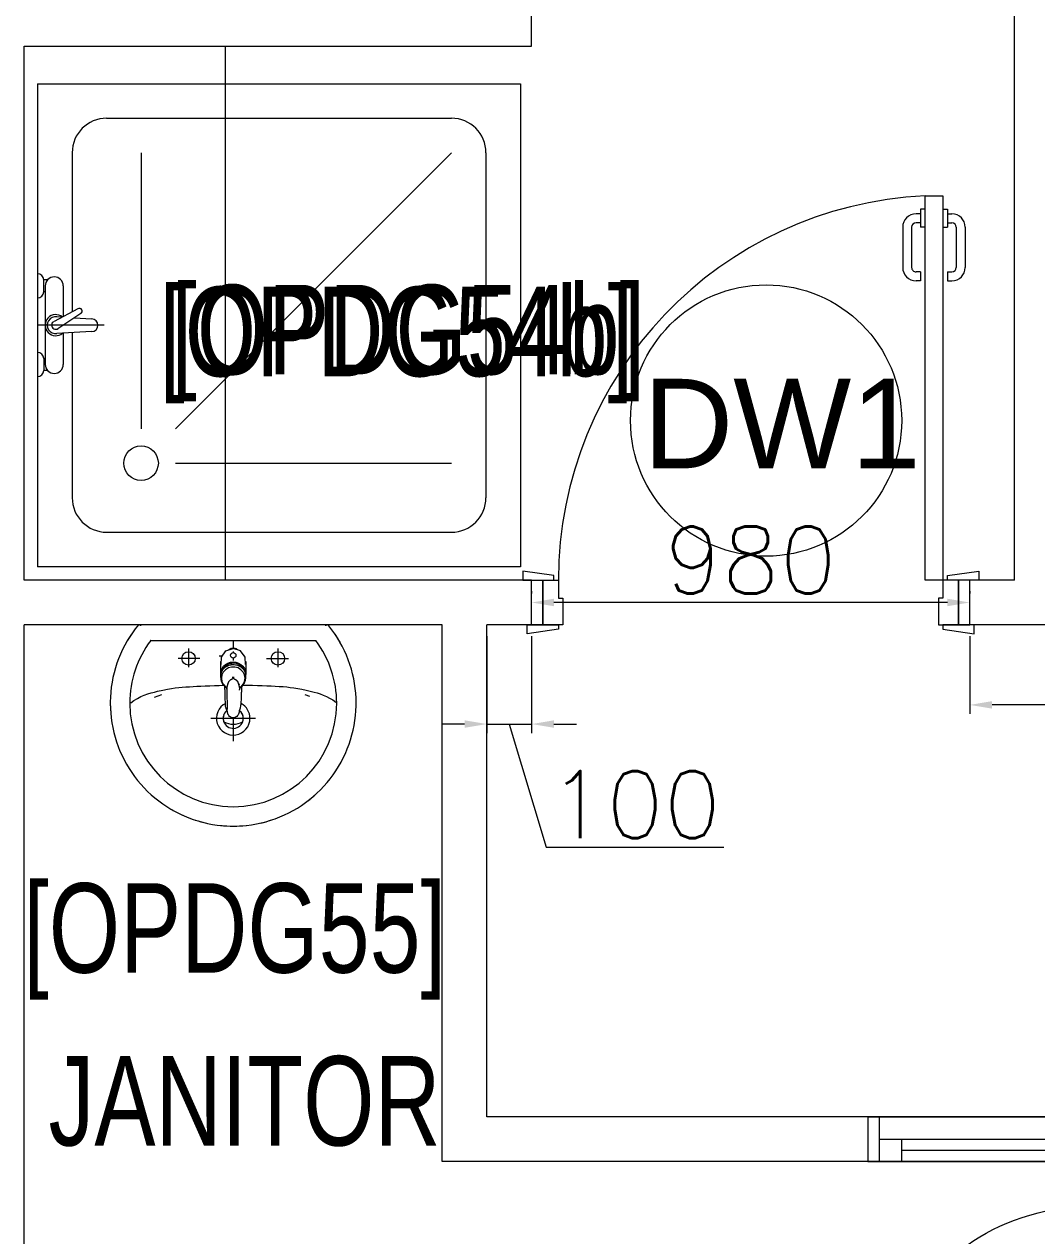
# Model space of a CAD drawing. Header units: millimetres. Extents: x -2143172 to 5255, y -610845 to 279739.
# Drawn here: x -1166144 to -1163879, y -576847 to -574139 of the extents above; entities that cross this region are included whole.
import ezdxf

# ---------------------------------------------------------------- set-up
doc = ezdxf.new("R2010")
doc.units = ezdxf.units.MM
doc.header["$LTSCALE"] = 30
doc.layers.get('0').update_dxf_attribs({"lineweight": 5})
doc.layers.get('Defpoints').update_dxf_attribs({"lineweight": 5})
for name, color, linetype, lineweight in [('72_EGR_BASE_TEXT', 7, 'Continuous', 5), ('Al Window tag', 5, 'Continuous', 5), ('Aluminum', 7, 'Continuous', 5), ('dims.', 152, 'Continuous', 5), ('DTAG', 20, 'Continuous', 9), ('LOADING', 163, 'Continuous', 5), ('P-SANR-FIXT', 6, 'Continuous', 18), ('P-SANR-FIXT-1', 6, 'Continuous', 13), ('SANIT', 250, 'Continuous', 5), ('Walls', 32, 'Continuous', 5)]:
    doc.layers.add(name, color=color, linetype=linetype, lineweight=lineweight)
doc.layers.add('Meubles', color=7, linetype='Continuous', lineweight=5, true_color=0xa6b1d3)
doc.layers.add('Wooden Joinery', color=7, linetype='Continuous', lineweight=5, true_color=0x521300)
doc.styles.add('SIMPLEX', font='SIMPLEX.shx', dxfattribs={"height": 150})
doc.styles.add('TTLB-A0-JeddahDP$0$swis721', font='swiss.ttf')
doc.styles.add('X3G_ENTITY_2587F3', font='swisscl.ttf', dxfattribs={"height": 200})
doc.styles.add('X3G_ENTITY_2587F5', font='swisscl.ttf', dxfattribs={"height": 200})
doc.styles.add('X3G_ENTITY_258862', font='swisscl.ttf', dxfattribs={"height": 200})
doc.dimstyles.new('Buk', dxfattribs={"dimtxt": 150, "dimasz": 50, "dimexe": 20, "dimexo": 25, "dimgap": 20, "dimtad": 1, "dimdec": 0, "dimrnd": 5, "dimdsep": 46, "dimtxsty": 'SIMPLEX', "dimcen": 0, "dimdle": 20, "dimclrd": 256, "dimclre": 256, "dimclrt": 256, "dimadec": 0, "dimazin": 0, "dimtfac": 0.0075, "dimtdec": 0, "dimtmove": 1, "dimatfit": 2, "dimldrblk": 'ARCHTICK', "dimfxl": 1, "dimtolj": 1, "dimtzin": 0, "dimlwd": -1, "dimlwe": -1, "dimarcsym": 0})

# ---------------------------------------------------------------- blocks, each defined once
blk = doc.blocks.new('*D551')
at = {"layer": 'Defpoints', "color": 0, "transparency": 16777216}
for p in [(-1164029, -575481.6), (-1162694, -575481.6), (-1164029, -575660.6)]:
    blk.add_point(p, dxfattribs=at)
at = {"layer": 'dims.', "linetype": 'Continuous', "transparency": 16777216}
for p, q in [((-1164029, -575506.6), (-1164029, -575680.6)), ((-1162694, -575506.6), (-1162694, -575680.6))]:
    blk.add_line(p, q, dxfattribs=at)
at = {"layer": 'dims.', "transparency": 16777216}
blk.add_line((-1162744, -575660.6), (-1163979, -575660.6), dxfattribs=at)
for points in [[(-1163979, -575652.2), (-1163979, -575668.9), (-1164029, -575660.6)], [(-1162744, -575652.2), (-1162744, -575668.9), (-1162694, -575660.6)]]:
    blk.add_solid(points, dxfattribs=at)
at = {"layer": 'dims.', "transparency": 16777216, "insert": (-1163361.5, -575565.6), "char_height": 150, "attachment_point": 5, "style": 'SIMPLEX'}
blk.add_mtext('\\A1;1335', dxfattribs=at)
blk = doc.blocks.new('_ArchTick')
at = {"color": 0, "linetype": 'ByBlock', "const_width": 0.15}
blk.add_lwpolyline([(-0.5, -0.5), (0.5, 0.5)], dxfattribs=at)
blk = doc.blocks.new('*D552')
at = {"layer": 'Defpoints', "color": 0, "transparency": 16777216}
for p in [(-1165009, -575431.6), (-1165009, -575431.6), (-1164029, -575431.6)]:
    blk.add_point(p, dxfattribs=at)
at = {"layer": 'dims.', "linetype": 'Continuous', "transparency": 16777216}
for p, q in [((-1165009, -575406.6), (-1165009, -575411.6)), ((-1164029, -575406.6), (-1164029, -575411.6))]:
    blk.add_line(p, q, dxfattribs=at)
at = {"layer": 'dims.', "transparency": 16777216}
blk.add_line((-1164079, -575431.6), (-1164959, -575431.6), dxfattribs=at)
for points in [[(-1164959, -575423.2), (-1164959, -575439.9), (-1165009, -575431.6)], [(-1164079, -575423.2), (-1164079, -575439.9), (-1164029, -575431.6)]]:
    blk.add_solid(points, dxfattribs=at)
at = {"layer": 'dims.', "transparency": 16777216, "insert": (-1164519, -575336.6), "char_height": 150, "attachment_point": 5, "style": 'SIMPLEX'}
blk.add_mtext('\\A1;980', dxfattribs=at)
blk = doc.blocks.new('*D553')
at = {"layer": 'Defpoints', "color": 0, "transparency": 16777216}
for p in [(-1165109, -575481.6), (-1165009, -575481.6), (-1165009, -575703.4)]:
    blk.add_point(p, dxfattribs=at)
at = {"layer": 'dims.', "linetype": 'Continuous', "transparency": 16777216}
for p, q in [((-1165109, -575506.6), (-1165109, -575723.4)), ((-1165009, -575506.6), (-1165009, -575723.4))]:
    blk.add_line(p, q, dxfattribs=at)
at = {"layer": 'dims.', "transparency": 16777216}
for p, q in [((-1165159, -575703.4), (-1165209, -575703.4)), ((-1165109, -575703.4), (-1165009, -575703.4)), ((-1165109, -575703.4), (-1165009, -575703.4)), ((-1165059, -575703.4), (-1164976.5, -575978.4)), ((-1164959, -575703.4), (-1164909, -575703.4)), ((-1164976.5, -575978.4), (-1164579.4, -575978.4))]:
    blk.add_line(p, q, dxfattribs=at)
for points in [[(-1165159, -575695), (-1165159, -575711.7), (-1165109, -575703.4)], [(-1164959, -575695), (-1164959, -575711.7), (-1165009, -575703.4)]]:
    blk.add_solid(points, dxfattribs=at)
at = {"layer": 'dims.', "transparency": 16777216, "insert": (-1164778, -575883.4), "char_height": 150, "attachment_point": 5, "style": 'SIMPLEX'}
blk.add_mtext('\\A1;100', dxfattribs=at)
blk = doc.blocks.new('A$C72370EFE')
at = {"layer": 'Wooden Joinery'}
for p, q in [((-0.01, -0.04), (-0.02, -0.04)), ((-0.01, -0.03), (-0.01, -0.07)), ((0, -0.03), (-0.01, -0.03)), ((0.04, -0.03), (0.05, -0.03)), ((0.05, -0.03), (0.05, -0.07)), ((0.05, -0.04), (0.06, -0.04)), ((-0.05, -0.07), (-0.05, -0.16)), ((-0.03, -0.07), (-0.03, -0.16)), ((-0.01, -0.06), (-0.02, -0.06)), ((0, -0.07), (-0.01, -0.07)), ((0.04, -0.07), (0.05, -0.07)), ((0.05, -0.06), (0.06, -0.06)), ((0.07, -0.07), (0.07, -0.16)), ((0.09, -0.07), (0.09, -0.16)), ((-0.01, -0.17), (-0.02, -0.17)), ((-0.01, -0.17), (-0.01, -0.19)), ((0.05, -0.17), (0.06, -0.17)), ((0.05, -0.17), (0.05, -0.19)), ((-0.01, -0.19), (-0.02, -0.19)), ((0.05, -0.19), (0.06, -0.19))]:
    blk.add_line(p, q, dxfattribs=at)
for centre, radius, start, end in [((-0.02, -0.07), 0.03, 90, 180), ((0.06, -0.07), 0.03, 0, 90), ((-0.02, -0.07), 0.01, 90, 180), ((0.06, -0.07), 0.01, 0, 90), ((-0.02, -0.16), 0.03, 180, 270), ((-0.02, -0.16), 0.01, 180, 270), ((0.06, -0.16), 0.01, 270, 0), ((0.06, -0.16), 0.03, 270, 0)]:
    blk.add_arc(centre, radius, start, end, dxfattribs=at)
blk = doc.blocks.new('A$C5DAD61B4')
at = {"layer": 'Wooden Joinery'}
for points in [[(80, 959.1), (80, 969.1), (10, 979.1), (10, 959.1)], [(940, 959.1), (940, 969.1), (1010, 979.1), (1010, 959.1)], [(70, 859.1), (70, 849.1), (0, 839.1), (0, 859.1)], [(120, 859.1), (120, 0), (80, 0), (80, 859.1)], [(950, 859.1), (950, 849.1), (1020, 839.1), (1020, 859.1)]]:
    blk.add_lwpolyline(points, close=True, dxfattribs=at)
for points in [[(45, 859.1), (45, 959.1), (20, 959.1), (20, 859.1), (45, 859.1)], [(45, 859.1), (80, 859.1), (80, 899.1), (90, 899.1), (90, 959.1), (45, 959.1), (45, 859.1)], [(975, 859.1), (940, 859.1), (940, 899.1), (930, 899.1), (930, 959.1), (975, 959.1), (975, 859.1)], [(975, 859.1), (975, 959.1), (1000, 959.1), (1000, 859.1), (975, 859.1)]]:
    blk.add_lwpolyline(points, dxfattribs=at)
blk.add_arc((80, 859.1), 860, 272.666, 0, dxfattribs=at)
at = {"layer": 'Wooden Joinery', "xscale": 999.9999999998854, "yscale": 999.9999999998854, "zscale": 999.9999999998854, "rotation": 180}
blk.add_blockref('A$C72370EFE', (120, 0), dxfattribs=at)
blk = doc.blocks.new('A$C164D1FF0')
at = {"layer": 'DTAG'}
blk.add_circle((0, 0), 303.3, dxfattribs=at)
at = {"layer": 'DTAG', "insert": (-275.2, 93.3), "char_height": 200, "width": 6547.939, "attachment_point": 1, "style": 'TTLB-A0-JeddahDP$0$swis721'}
blk.add_mtext('DW1', dxfattribs=at)
blk = doc.blocks.new('A$C37be4daf')
at = {"layer": 'Aluminum', "color": 5}
for p, q in [((1416, 598.2), (216, 598.2)), ((241, 498.2), (241, 598.2)), ((291, 548.2), (291, 598.2)), ((1341, 548.2), (1341, 598.2)), ((1391, 498.2), (1391, 598.2)), ((291, 573.2), (1341, 573.2)), ((1391, 548.2), (241, 548.2)), ((1416, 498.2), (216, 498.2))]:
    blk.add_line(p, q, dxfattribs=at)
at = {"layer": 'Walls'}
for p, q in [((216, 498.2), (216, 598.2)), ((1416, 498.2), (1416, 598.2))]:
    blk.add_line(p, q, dxfattribs=at)
blk = doc.blocks.new('A$C5CCD2EA3')
at = {"layer": 'Al Window tag'}
blk.add_ellipse((0, 0), major_axis=(408.6, 0), ratio=0.610025, dxfattribs=at)
at = {"layer": 'Al Window tag', "insert": (-338.2, 123.8, 0), "char_height": 256, "attachment_point": 1, "style": 'TTLB-A0-JeddahDP$0$swis721'}
blk.add_mtext_dynamic_manual_height_columns('W17', width=1569.457, gutter_width=9406.5, heights=[480.3], dxfattribs=at)
blk = doc.blocks.new('FP_138-161_A_00_GFL_-0_080_Einreichung_Grundrisse_100')
at = {"layer": 'P-SANR-FIXT'}
blk.add_line((-0.0044, -0.0019), (-0.0045, -0.0021), dxfattribs=at)
at = {"layer": 'P-SANR-FIXT', "flags": 128}
blk.add_lwpolyline([(-0.0057, -0.0037), (-0.0058, -0.0039), (-0.006, -0.004)], dxfattribs=at)
blk = doc.blocks.new('FP_139-161_A_00_GFL_-0_080_Einreichung_Grundrisse_100')
at = {"layer": 'P-SANR-FIXT'}
blk.add_line((0.0045, -0.0022), (0.0044, -0.002), dxfattribs=at)
at = {"layer": 'P-SANR-FIXT', "flags": 128}
blk.add_lwpolyline([(0.006, -0.004), (0.0059, -0.0039), (0.0057, -0.0038)], dxfattribs=at)
blk = doc.blocks.new('IS_Ceraplus_B8204_BIM_BG _1_ - B8204AA - CERAPLUS single lever basin mixer with pop-up waste-V137-161_A_00_GFL_-0_080_Einreichung_Grundrisse_100')
at = {"layer": 'P-SANR-FIXT-1'}
h = blk.add_hatch(dxfattribs=at)
h.set_pattern_fill('FP_26', color=256, style=0, pattern_type=2)
h.set_pattern_definition([(225, (0.009, 0), (0.010607, -0.010607), []), (315, (0.009, 0), (0.010607, 0.010607), [])])
h.paths.add_polyline_path([(0.0056, -0.002), (0.0058, -0.0024), (0.0058, -0.0021)])
h.paths.add_polyline_path([(0.007, -0.0039), (0.0088, -0.0045), (0.0084, -0.0043)])
at = {"layer": 'LOADING'}
for p, q in [((-0.028, 0), (-0.028, -0.0281)), ((0.028, -0.0281), (0.028, 0)), ((-0.0274, -0.0337), (-0.0271, -0.0392)), ((-0.0262, -0.0282), (-0.0263, -0.0287)), ((-0.0137, -0.0512), (-0.0129, -0.0517)), ((0.0124, -0.052), (0.0133, -0.0515)), ((0.0185, -0.0618), (0.019, -0.0539)), ((0.019, -0.0539), (0.0188, -0.0561)), ((0.0263, -0.0287), (0.0262, -0.0282)), ((0.0262, -0.0293), (0.0263, -0.0287)), ((0.0271, -0.0392), (0.0274, -0.0337)), ((0.014, -0.0647), (0.0133, -0.1077))]:
    blk.add_line(p, q, dxfattribs=at)
at = {"layer": 'LOADING', "flags": 128}
for points in [[(-0.0272, -0.0069), (-0.0266, 0.009), (-0.0165, 0.0236), (0, 0.0291)], [(0.0272, -0.0069), (0.0266, 0.009), (0.0165, 0.0236), (0, 0.0291)], [(-0.0176, -0.0568), (-0.0224, -0.0513), (-0.0254, -0.0448), (-0.0264, -0.0376), (-0.0253, -0.0305), (-0.0222, -0.024), (-0.0172, -0.0186), (-0.0109, -0.0147), (-0.0037, -0.0127), (0.0037, -0.0127), (0.0109, -0.0147), (0.0172, -0.0186), (0.0222, -0.024), (0.0253, -0.0305), (0.0264, -0.0376), (0.0254, -0.0448), (0.0224, -0.0513), (0.0176, -0.0568)], [(-0.0271, -0.0393), (-0.027, -0.0403), (-0.0269, -0.0414), (-0.0267, -0.0424), (-0.0265, -0.0434), (-0.0262, -0.0444), (-0.0259, -0.0454), (-0.0255, -0.0464), (-0.0252, -0.0474), (-0.0247, -0.0484), (-0.0243, -0.0493), (-0.0238, -0.0502), (-0.0232, -0.0511), (-0.0226, -0.052), (-0.022, -0.0529), (-0.0214, -0.0537), (-0.0207, -0.0545), (-0.0199, -0.0553), (-0.0192, -0.0561), (-0.0184, -0.0568), (-0.0176, -0.0575), (-0.0173, -0.0577)], [(-0.019, -0.0539), (-0.0185, -0.0615), (-0.0185, -0.0618)], [(0.0173, -0.0577), (0.0181, -0.057), (0.0189, -0.0563), (0.0197, -0.0556), (0.0204, -0.0548), (0.0211, -0.054), (0.0218, -0.0532), (0.0224, -0.0523), (0.023, -0.0514), (0.0236, -0.0505), (0.0241, -0.0496), (0.0246, -0.0487), (0.025, -0.0477), (0.0254, -0.0467), (0.0258, -0.0458), (0.0261, -0.0448), (0.0264, -0.0437), (0.0266, -0.0427), (0.0268, -0.0417), (0.027, -0.0407), (0.0271, -0.0396), (0.0271, -0.0393)], [(-0.0181, -0.0728), (-0.0177, -0.083), (-0.0172, -0.0938)], [(-0.0162, -0.0579), (-0.0156, -0.058), (-0.0151, -0.0581), (-0.0146, -0.0583), (-0.0142, -0.0586), (-0.0139, -0.0588), (-0.0138, -0.0591)], [(-0.0138, -0.0591), (-0.0139, -0.0612), (-0.014, -0.0633)], [(0.0138, -0.0591), (0.0139, -0.0588), (0.0142, -0.0586), (0.0146, -0.0583), (0.0151, -0.0581), (0.0156, -0.058), (0.0162, -0.0579)], [(0.014, -0.0633), (0.0139, -0.0612), (0.0138, -0.0591)], [(0.0171, -0.0578), (0.0174, -0.0575), (0.0176, -0.0568)], [(0.0172, -0.0938), (0.0177, -0.083), (0.0181, -0.0728)], [(0.0184, -0.0651), (0.0184, -0.0652), (0.0184, -0.0652), (0.0184, -0.0652), (0.0184, -0.0654), (0.0184, -0.0655)], [(-0.0129, -0.1142), (-0.0124, -0.1161), (-0.0118, -0.1179), (-0.0109, -0.1197), (-0.0098, -0.1214), (-0.0084, -0.123), (-0.0067, -0.1244), (-0.0047, -0.1255), (-0.0025, -0.1263), (0, -0.1266)], [(0, -0.1266), (0.0025, -0.1263), (0.0047, -0.1255), (0.0067, -0.1244), (0.0084, -0.123), (0.0098, -0.1214), (0.0109, -0.1197), (0.0118, -0.1179), (0.0124, -0.1161), (0.0129, -0.1142)]]:
    blk.add_lwpolyline(points, dxfattribs=at)
at = {"layer": 'LOADING'}
for centre, radius, start, end in [((0, 0.0135), 0.00603, 0, 180), ((0, 0.0135), 0.00603, 180, 0), ((-0.009, 0), 0.005, 300, 315), ((0.009, 0), 0.005, 225, 240)]:
    blk.add_arc(centre, radius, start, end, dxfattribs=at)
for centre, major_axis, start_param, end_param in [((0, -0.0281), (-0.028, 0), 4.712389, 6.47291), ((0, -0.0287), (0.0267, 0), 1.570796, 3.036556), ((0, -0.0287), (0.0263, 0), 2.625648, 2.791756), ((0, -0.0287), (-0.0263, 0), 4.712389, 5.759587), ((0, -0.0281), (0.028, 0), 6.093357, 7.853982), ((0, -0.0287), (0.0267, 0), 0.105099, 1.570796), ((0, -0.0287), (0.0262, 0), 0.523599, 1.570796), ((0, -0.0287), (0.0262, 0), 0.349919, 0.515945), ((0, -0.0321), (0.0275, 0), 3.141823, 3.202701), ((0, -0.0321), (0.0275, 0), 3.239313, 3.439417), ((0, -0.0281), (0.028, 0), 3.371221, 3.483334), ((0, -0.0312), (0.0248, 0), 4.111947, 4.191073), ((0, -0.0281), (0.028, 0), 4.202431, 4.259552), ((0, -0.0287), (0.0263, 0), 4.169225, 4.2325), ((0, -0.0281), (0.028, 0), 5.172057, 5.222265), ((0, -0.0287), (0.0267, 0), 6.059374, 6.108652), ((0, -0.0321), (0.0275, 0), 5.985527, 6.185455), ((0, -0.0281), (0.028, 0), 5.94107, 6.05344), ((0, -0.0321), (0.0275, 0), 6.222066, 6.282955)]:
    blk.add_ellipse(centre, major_axis=major_axis, ratio=0.961262, start_param=start_param, end_param=end_param, dxfattribs=at)
for points, knots in [([(-0.0215, -0.0162), (-0.0216, -0.0163), (-0.0219, -0.0167), (-0.0227, -0.0177), (-0.0238, -0.0192), (-0.0249, -0.0211), (-0.0258, -0.0231), (-0.0266, -0.0253), (-0.0273, -0.0282), (-0.0275, -0.0305), (-0.0275, -0.0321)], [0.7859035, 0.7859035, 0.7859035, 0.7859035, 0.7916667, 0.8055556, 0.8333333, 0.8611111, 0.8888889, 0.9166667, 0.9444444, 1, 1, 1, 1]), ([(0.021, -0.0157), (0.0208, -0.0154), (0.0203, -0.0149), (0.0192, -0.0139), (0.0177, -0.0127), (0.0161, -0.0117), (0.0148, -0.0109), (0.0138, -0.0104), (0.0127, -0.0099), (0.0113, -0.0093), (0.0087, -0.0084), (0.0048, -0.0075), (0, -0.0071), (-0.0048, -0.0075), (-0.0087, -0.0084), (-0.0113, -0.0093), (-0.0127, -0.0099), (-0.0138, -0.0104), (-0.0148, -0.0109), (-0.0161, -0.0117), (-0.0177, -0.0127), (-0.0191, -0.0139), (-0.0202, -0.0149), (-0.0208, -0.0154), (-0.021, -0.0157)], [0.2222222, 0.2222222, 0.2222222, 0.2222222, 0.2361111, 0.25, 0.2777778, 0.3055556, 0.3194444, 0.3333333, 0.3472222, 0.3611111, 0.3888889, 0.4444444, 0.5, 0.5555556, 0.6111111, 0.6388889, 0.6527778, 0.6666667, 0.6805556, 0.6944444, 0.7222222, 0.75, 0.7638889, 0.7777778, 0.7777778, 0.7777778, 0.7777778]), ([(0.0275, -0.0321), (0.0275, -0.0305), (0.0273, -0.0282), (0.0266, -0.0253), (0.0258, -0.0231), (0.0249, -0.0211), (0.0238, -0.0192), (0.0227, -0.0177), (0.0219, -0.0167), (0.0216, -0.0163), (0.0215, -0.0162)], [0, 0, 0, 0, 0.0555556, 0.0833333, 0.1111111, 0.1388889, 0.1666667, 0.1944444, 0.2083333, 0.2142181, 0.2142181, 0.2142181, 0.2142181]), ([(-0.0188, -0.0538), (-0.0188, -0.0547), (-0.0186, -0.0582), (-0.0185, -0.0619), (-0.0184, -0.0646)], [0.6724021, 0.6724021, 0.6724021, 0.6724021, 0.75, 1, 1, 1, 1]), ([(0, -0.0378), (-0.0005, -0.038), (-0.0012, -0.0384), (-0.0021, -0.0389), (-0.0028, -0.0393), (-0.0035, -0.0397), (-0.0042, -0.04), (-0.0049, -0.0405), (-0.0055, -0.0409), (-0.0061, -0.0414), (-0.0067, -0.0419), (-0.0072, -0.0424), (-0.0078, -0.0429), (-0.0083, -0.0435), (-0.0088, -0.0441), (-0.0092, -0.0446), (-0.0096, -0.0452), (-0.01, -0.0459), (-0.0103, -0.0466), (-0.0105, -0.0472), (-0.0107, -0.0477), (-0.0108, -0.0481), (-0.0109, -0.0484), (-0.0111, -0.0489), (-0.0114, -0.0497), (-0.0118, -0.0509), (-0.0122, -0.0521), (-0.0124, -0.053), (-0.0126, -0.0537), (-0.0128, -0.0544), (-0.0129, -0.0552), (-0.0131, -0.0559), (-0.0132, -0.0566), (-0.0134, -0.0572), (-0.0136, -0.0581), (-0.0137, -0.0587), (-0.0138, -0.0591)], [0, 0, 0, 0, 0.055556, 0.083333, 0.111111, 0.138889, 0.166667, 0.194444, 0.222222, 0.25, 0.277778, 0.305556, 0.333333, 0.361111, 0.388889, 0.416667, 0.444444, 0.472222, 0.5, 0.527778, 0.541667, 0.555556, 0.569444, 0.583333, 0.611111, 0.666667, 0.722222, 0.75, 0.777778, 0.805556, 0.833333, 0.861111, 0.888889, 0.916667, 0.944444, 1, 1, 1, 1]), ([(0, -0.0357), (-0.0006, -0.0357), (-0.0013, -0.0357), (-0.002, -0.0357), (-0.0022, -0.0357)], [0, 0, 0, 0, 0.1, 0.1298359, 0.1298359, 0.1298359, 0.1298359]), ([(0.0022, -0.0357), (0.002, -0.0357), (0.0013, -0.0357), (0.0006, -0.0357), (0, -0.0357)], [0.8701578, 0.8701578, 0.8701578, 0.8701578, 0.9, 1, 1, 1, 1]), ([(0.0138, -0.0591), (0.0137, -0.0587), (0.0136, -0.0581), (0.0134, -0.0572), (0.0132, -0.0566), (0.0131, -0.0559), (0.0129, -0.0552), (0.0128, -0.0544), (0.0126, -0.0537), (0.0124, -0.053), (0.0122, -0.0521), (0.0118, -0.0509), (0.0114, -0.0497), (0.0111, -0.0489), (0.0109, -0.0484), (0.0108, -0.0481), (0.0107, -0.0477), (0.0105, -0.0472), (0.0103, -0.0466), (0.01, -0.0459), (0.0096, -0.0452), (0.0092, -0.0446), (0.0088, -0.0441), (0.0083, -0.0435), (0.0078, -0.0429), (0.0072, -0.0424), (0.0067, -0.0419), (0.0061, -0.0414), (0.0055, -0.0409), (0.0049, -0.0405), (0.0042, -0.04), (0.0035, -0.0397), (0.0028, -0.0393), (0.0021, -0.0389), (0.0012, -0.0384), (0.0005, -0.038), (0, -0.0378)], [0, 0, 0, 0, 0.055556, 0.083333, 0.111111, 0.138889, 0.166667, 0.194444, 0.222222, 0.25, 0.277778, 0.333333, 0.388889, 0.416667, 0.430556, 0.444444, 0.458333, 0.472222, 0.5, 0.527778, 0.555556, 0.583333, 0.611111, 0.638889, 0.666667, 0.694444, 0.722222, 0.75, 0.777778, 0.805556, 0.833333, 0.861111, 0.888889, 0.916667, 0.944444, 1, 1, 1, 1]), ([(0.0184, -0.0646), (0.0185, -0.0619), (0.0186, -0.0582), (0.0188, -0.0547), (0.0188, -0.0538)], [0, 0, 0, 0, 0.25, 0.3275586, 0.3275586, 0.3275586, 0.3275586]), ([(-0.0162, -0.0579), (-0.0162, -0.0578), (-0.0163, -0.0578), (-0.0165, -0.0577), (-0.0166, -0.0575), (-0.0167, -0.0574), (-0.0169, -0.0573), (-0.017, -0.0572), (-0.0172, -0.0571), (-0.0173, -0.057), (-0.0175, -0.0569), (-0.0176, -0.0568)], [0, 0, 0, 0, 0.1, 0.2, 0.3, 0.4, 0.5, 0.6, 0.7, 0.8, 1, 1, 1, 1]), ([(-0.0148, -0.0587), (-0.015, -0.0586), (-0.0159, -0.0583), (-0.0167, -0.058), (-0.0172, -0.0578)], [0.8, 0.8, 0.8, 0.8, 0.85, 1, 1, 1, 1]), ([(0.0141, -0.0613), (0.0141, -0.0611), (0.0143, -0.0608), (0.0145, -0.0604), (0.0148, -0.06), (0.0151, -0.0596), (0.0153, -0.0594), (0.0155, -0.0592), (0.0156, -0.059), (0.0158, -0.0588), (0.016, -0.0587), (0.0163, -0.0585), (0.0165, -0.0583), (0.0166, -0.0582)], [0.3333333, 0.3333333, 0.3333333, 0.3333333, 0.4166667, 0.5, 0.5833333, 0.6666667, 0.7083333, 0.75, 0.7916667, 0.8333333, 0.875, 0.9166667, 1, 1, 1, 1]), ([(0.0176, -0.0568), (0.0175, -0.0569), (0.0173, -0.057), (0.0172, -0.0571), (0.017, -0.0572), (0.0169, -0.0573), (0.0167, -0.0574), (0.0166, -0.0575), (0.0165, -0.0577), (0.0163, -0.0578), (0.0162, -0.0578), (0.0162, -0.0579)], [0, 0, 0, 0, 0.2, 0.3, 0.4, 0.5, 0.6, 0.7, 0.8, 0.9, 1, 1, 1, 1]), ([(-0.0131, -0.1116), (-0.0132, -0.1115), (-0.0135, -0.1109), (-0.0141, -0.1099), (-0.0147, -0.1086), (-0.0153, -0.1072), (-0.0159, -0.1053), (-0.0167, -0.1021), (-0.0171, -0.0992), (-0.0171, -0.0973)], [0.4856715, 0.4856715, 0.4856715, 0.4856715, 0.5, 0.55, 0.6, 0.65, 0.7, 0.8, 1, 1, 1, 1]), ([(0.0131, -0.1116), (0.0133, -0.1113), (0.0137, -0.1106), (0.0142, -0.1096), (0.0147, -0.1084), (0.0153, -0.1072), (0.0159, -0.1053), (0.0167, -0.1021), (0.0171, -0.0992), (0.0171, -0.0973)], [-0.5143371, -0.5143371, -0.5143371, -0.5143371, -0.475, -0.4375, -0.4, -0.35, -0.3, -0.2, 0, 0, 0, 0]), ([(-0.0132, -0.1091), (-0.0132, -0.1096), (-0.0132, -0.1103), (-0.0132, -0.1111), (-0.0132, -0.1115), (-0.0132, -0.1118), (-0.0131, -0.1122), (-0.0131, -0.1125), (-0.0131, -0.1128), (-0.0131, -0.1131), (-0.013, -0.1134), (-0.013, -0.1138), (-0.0129, -0.1141), (-0.0129, -0.1142)], [0.2, 0.2, 0.2, 0.2, 0.4, 0.5, 0.55, 0.6, 0.65, 0.7, 0.75, 0.8, 0.85, 0.9, 1, 1, 1, 1]), ([(0.0129, -0.1142), (0.0129, -0.1141), (0.013, -0.1138), (0.013, -0.1134), (0.0131, -0.1131), (0.0131, -0.1128), (0.0131, -0.1125), (0.0131, -0.1122), (0.0132, -0.1118), (0.0132, -0.1115), (0.0132, -0.1111), (0.0132, -0.1103), (0.0132, -0.1096), (0.0132, -0.1091)], [0, 0, 0, 0, 0.1, 0.15, 0.2, 0.25, 0.3, 0.35, 0.4, 0.45, 0.5, 0.6, 0.8, 0.8, 0.8, 0.8])]:
    blk.add_open_spline(points, degree=3, knots=knots, dxfattribs=at)
for points in [[(-0.0184, -0.0646), (-0.0183, -0.0659), (-0.0182, -0.0684), (-0.0181, -0.0709), (-0.0181, -0.0721)], [(-0.0172, -0.0578), (-0.0171, -0.0578), (-0.0169, -0.058), (-0.0167, -0.0581), (-0.0166, -0.0582)], [(-0.0162, -0.0579), (-0.0162, -0.0579), (-0.0164, -0.0581), (-0.0165, -0.0582), (-0.0166, -0.0583), (-0.0166, -0.0582), (-0.0166, -0.0582)], [(-0.0166, -0.0582), (-0.0163, -0.0585), (-0.0156, -0.059), (-0.0148, -0.0599), (-0.0142, -0.0609), (-0.0139, -0.0617), (-0.0138, -0.0621)], [(-0.014, -0.0633), (-0.014, -0.0633), (-0.014, -0.0633), (-0.014, -0.0633)], [(-0.014, -0.0646), (-0.014, -0.0644), (-0.014, -0.064), (-0.014, -0.0635), (-0.014, -0.0633)], [(0.014, -0.0633), (0.014, -0.0633), (0.014, -0.0633), (0.014, -0.0633)], [(0.014, -0.0633), (0.014, -0.0635), (0.014, -0.064), (0.014, -0.0644), (0.014, -0.0647)], [(0.0172, -0.0578), (0.0168, -0.0579), (0.0158, -0.0583), (0.0147, -0.0587), (0.0141, -0.059)], [(0.0166, -0.0582), (0.0166, -0.0582), (0.0166, -0.0583), (0.0165, -0.0582), (0.0164, -0.0581), (0.0162, -0.0579), (0.0162, -0.0579)], [(0.0166, -0.0582), (0.0167, -0.0582), (0.0168, -0.0581), (0.0169, -0.058), (0.0169, -0.058)], [(0.0169, -0.058), (0.017, -0.0579), (0.0171, -0.0579), (0.0171, -0.0578)], [(0.0181, -0.0721), (0.0181, -0.0709), (0.0182, -0.0684), (0.0183, -0.0659), (0.0184, -0.0646)], [(-0.0172, -0.0938), (-0.0172, -0.0944), (-0.0172, -0.0956), (-0.0171, -0.0967), (-0.0171, -0.0973)], [(0.0171, -0.0973), (0.0171, -0.0967), (0.0172, -0.0956), (0.0172, -0.0944), (0.0172, -0.0938)]]:
    blk.add_open_spline(points, degree=3, dxfattribs=at)
for name in ['FP_138-161_A_00_GFL_-0_080_Einreichung_Grundrisse_100', 'FP_139-161_A_00_GFL_-0_080_Einreichung_Grundrisse_100']:
    blk.add_blockref(name, (0, 0), dxfattribs=at)
blk = doc.blocks.new('_100_WB_KER_REN_55x45x18 - _100_WB_KER_REN_55x45x18-V63-161_A_00_GFL_-0_080_Einreichung_Grundrisse_100')
at = {"layer": 'LOADING'}
for p, q in [((-0.2075, 0.225), (-0.2075, 0.2227)), ((0.2074, 0.225), (-0.2074, 0.225)), ((0.2075, 0.2227), (0.2075, 0.225)), ((-0.1855, 0.1899), (0.1855, 0.1899)), ((0, 0.1899), (0, 0.1724)), ((-0.1, 0.172), (-0.1, 0.1303)), ((0, 0.1656), (0, 0.1628)), ((0.1, 0.172), (0.1, 0.1303)), ((-0.0744, 0.15), (-0.1234, 0.15)), ((-0.0259, 0.155), (-0.0315, 0.155)), ((0, 0.1509), (0, 0.1454)), ((0, 0.1422), (0, 0.1399)), ((0.026, 0.155), (0.0248, 0.155)), ((0.0744, 0.15), (0.1234, 0.15)), ((-0.1763, 0.0637), (-0.1598, 0.0692)), ((0.1605, 0.0691), (0.1707, 0.0656)), ((-0.05, 0.0161), (0.05, 0.0161)), ((0, 0.0168), (0, -0.0348))]:
    blk.add_line(p, q, dxfattribs=at)
at = {"layer": 'LOADING', "flags": 128}
for points in [[(-0.2121, 0.225), (-0.219, 0.2164), (-0.2254, 0.2075), (-0.2316, 0.1983), (-0.2373, 0.189), (-0.2427, 0.1794), (-0.2476, 0.1696), (-0.2522, 0.1596), (-0.2564, 0.1494), (-0.2602, 0.1391), (-0.2635, 0.1286), (-0.2665, 0.118), (-0.269, 0.1073), (-0.271, 0.0965), (-0.2727, 0.0856), (-0.2739, 0.0747), (-0.2747, 0.0637), (-0.275, 0.0527), (-0.275, 0.05)], [(0.275, 0.05), (0.2748, 0.061), (0.2741, 0.072), (0.273, 0.0829), (0.2715, 0.0938), (0.2695, 0.1046), (0.2671, 0.1154), (0.2643, 0.126), (0.261, 0.1365), (0.2574, 0.1469), (0.2533, 0.1571), (0.2488, 0.1671), (0.2439, 0.177), (0.2387, 0.1866), (0.233, 0.1961), (0.227, 0.2053), (0.2206, 0.2142), (0.2138, 0.2229), (0.2121, 0.225)], [(-0.275, 0.05), (-0.2748, 0.039), (-0.2741, 0.028), (-0.273, 0.0171), (-0.2715, 0.0062), (-0.2695, -0.0046), (-0.2671, -0.0154), (-0.2643, -0.026), (-0.261, -0.0365), (-0.2574, -0.0469), (-0.2533, -0.0571), (-0.2488, -0.0671), (-0.2439, -0.077), (-0.2387, -0.0866), (-0.233, -0.0961), (-0.227, -0.1053), (-0.2206, -0.1142), (-0.2138, -0.1229), (-0.2067, -0.1313), (-0.1993, -0.1395), (-0.1916, -0.1473), (-0.1836, -0.1548), (-0.1752, -0.162), (-0.1666, -0.1688), (-0.1577, -0.1753), (-0.1486, -0.1814), (-0.1392, -0.1872), (-0.1296, -0.1925), (-0.1198, -0.1975), (-0.1098, -0.2021), (-0.0996, -0.2063), (-0.0893, -0.2101), (-0.0788, -0.2135), (-0.0682, -0.2164), (-0.0575, -0.2189), (-0.0467, -0.221), (-0.0359, -0.2227), (-0.0249, -0.2239), (-0.014, -0.2246), (-0.003, -0.225), (0.008, -0.2249), (0.019, -0.2243), (0.03, -0.2234), (0.0409, -0.2219), (0.0517, -0.2201), (0.0625, -0.2178), (0.0731, -0.2151), (0.0837, -0.212), (0.0941, -0.2084), (0.1043, -0.2044), (0.1144, -0.2001), (0.1243, -0.1953), (0.1341, -0.1901), (0.1436, -0.1846), (0.1528, -0.1786), (0.1618, -0.1723), (0.1706, -0.1657), (0.1791, -0.1587), (0.1873, -0.1514), (0.1952, -0.1437), (0.2028, -0.1358), (0.21, -0.1275), (0.217, -0.119), (0.2236, -0.1101), (0.2298, -0.1011), (0.2356, -0.0918), (0.2411, -0.0822), (0.2462, -0.0725), (0.2509, -0.0625), (0.2552, -0.0524), (0.2591, -0.0421), (0.2626, -0.0317), (0.2656, -0.0211), (0.2683, -0.0104), (0.2705, 0.0003), (0.2722, 0.0112), (0.2736, 0.0221), (0.2745, 0.0331), (0.2749, 0.0441), (0.275, 0.05)]]:
    blk.add_lwpolyline(points, dxfattribs=at)
at = {"layer": 'LOADING'}
for centre in [(-0.1, 0.15), (0.1, 0.15)]:
    blk.add_circle(centre, 0.015, dxfattribs=at)
for centre, radius, start, end in [((0, 0.05), 0.275, 140.4788, 141.2381), ((0, 0.05), 0.275, 38.7619, 39.5212), ((0, 0.05), 0.275, 145.9324, 150.3591), ((0, 0.05), 0.2315, 142.8209, 180), ((0, 0.05), 0.2315, 0, 37.1791), ((0, 0.05), 0.275, 29.6409, 34.0676), ((0, 0.155), 0.0175, 54.0899, 125.9101), ((0, 0.155), 0.0175, 68.869, 83.8798), ((0, 0.155), 0.0175, 251.9463, 258.2346), ((0, 0.05), 0.275, 180, 183.6225), ((0, 0.05), 0.2315, 180, 0), ((0, 0.0161), 0.0375, 117.1305, 0), ((0, 0.0161), 0.0225, 129.5025, 0), ((0, 0.0161), 0.0225, 138.0808, 143.3939), ((0, 0.0161), 0.0225, 0, 51.4286), ((0, 0.0161), 0.0225, 36.616, 41.9265), ((0, 0.0161), 0.0375, 0, 61.4146), ((0, 0.0161), 0.0225, 180, 193.3417), ((0, 0.0161), 0.0225, 197.0466, 201.508), ((0, 0.0161), 0.0225, 156.725, 162.0134), ((0, 0.05), 0.047, 243.4433, 296.5567), ((0, 0.0161), 0.0225, 17.9887, 23.276), ((0, 0.0161), 0.0225, 338.492, 342.9534), ((0, 0.0161), 0.0225, 346.6583, 0), ((0, 0.05), 0.275, 307.6689, 312), ((0, 0.05), 0.275, 240, 245.6589), ((0, 0.05), 0.275, 252, 257.5535), ((0, 0.05), 0.275, 282.9241, 288), ((0, 0.05), 0.275, 264, 276)]:
    blk.add_arc(centre, radius, start, end, dxfattribs=at)
for points, knots in [([(-0.2074, 0.225), (-0.2078, 0.225), (-0.2086, 0.225), (-0.2095, 0.225), (-0.2102, 0.225), (-0.2106, 0.225), (-0.2109, 0.225), (-0.2111, 0.225), (-0.2114, 0.225), (-0.2116, 0.225), (-0.2118, 0.225), (-0.2119, 0.225), (-0.2119, 0.225)], [-1, -1, -1, -1, -0.8333333, -0.6666667, -0.5833333, -0.5, -0.4583333, -0.4166667, -0.3333333, -0.2916667, -0.25, -0.1666667, -0.1666667, -0.1666667, -0.1666667]), ([(0.2119, 0.225), (0.2119, 0.225), (0.2118, 0.225), (0.2116, 0.225), (0.2114, 0.225), (0.2111, 0.225), (0.2109, 0.225), (0.2106, 0.225), (0.2102, 0.225), (0.2095, 0.225), (0.2086, 0.225), (0.2078, 0.225), (0.2074, 0.225)], [-0.8333333, -0.8333333, -0.8333333, -0.8333333, -0.75, -0.7083333, -0.6666667, -0.5833333, -0.5416667, -0.5, -0.4166667, -0.3333333, -0.1666667, 0, 0, 0, 0]), ([(-0.0037, 0.1721), (-0.0046, 0.1719), (-0.0064, 0.1714), (-0.0081, 0.1705), (-0.009, 0.17)], [0.5653198, 0.5653198, 0.5653198, 0.5653198, 0.6111111, 0.6666667, 0.6666667, 0.6666667, 0.6666667]), ([(0.009, 0.17), (0.0086, 0.1703), (0.0077, 0.1708), (0.0059, 0.1715), (0.0046, 0.1719), (0.0037, 0.1721)], [0.3333333, 0.3333333, 0.3333333, 0.3333333, 0.3611111, 0.3888889, 0.4346482, 0.4346482, 0.4346482, 0.4346482]), ([(-0.2294, 0.0509), (-0.2103, 0.066), (-0.1431, 0.0839), (-0.1084, 0.0863), (-0.0496, 0.0893), (-0.0206, 0.0899)], [0.0392191, 0.0392191, 0.0392191, 0.0392191, 0.1715289, 0.4228457, 0.6475389, 0.6475389, 0.6475389, 0.6475389]), ([(0.0209, 0.0903), (0.0512, 0.0901), (0.1113, 0.0879), (0.1514, 0.0828), (0.2115, 0.0665), (0.2292, 0.052)], [0.7533082, 0.7533082, 0.7533082, 0.7533082, 0.9865548, 1.235629, 1.3638988, 1.3638988, 1.3638988, 1.3638988]), ([(-0.0141, 0.0337), (-0.0162, 0.0319), (-0.0207, 0.0267), (-0.0225, 0.02), (-0.0225, 0.0161)], [0.7144203, 0.7144203, 0.7144203, 0.7144203, 0.8333333, 1, 1, 1, 1]), ([(0.0225, 0.0161), (0.0225, 0.0187), (0.0216, 0.0239), (0.0182, 0.0298), (0.0152, 0.0327), (0.0141, 0.0337)], [0, 0, 0, 0, 0.1111111, 0.2222222, 0.285568, 0.285568, 0.285568, 0.285568])]:
    blk.add_open_spline(points, degree=3, knots=knots, dxfattribs=at)
for points in [[(-0.2075, 0.2227), (-0.2075, 0.2231), (-0.2075, 0.2235), (-0.2075, 0.2239)], [(0.2075, 0.2239), (0.2075, 0.2235), (0.2075, 0.2231), (0.2075, 0.2227)], [(-0.1852, 0.1899), (-0.1853, 0.1899), (-0.1854, 0.1899), (-0.1855, 0.1899)], [(0.1855, 0.1899), (0.1854, 0.1899), (0.1853, 0.1899), (0.1852, 0.1899)], [(-0.0009, 0.1725), (-0.0013, 0.1725), (-0.0018, 0.1724), (-0.0022, 0.1724)], [(0.0022, 0.1724), (0.0018, 0.1724), (0.0013, 0.1725), (0.0009, 0.1725)], [(-0.0225, 0.0161), (-0.0225, 0.0147), (-0.0222, 0.012), (-0.0215, 0.0093), (-0.021, 0.008)], [(0.021, 0.008), (0.0215, 0.0093), (0.0222, 0.012), (0.0225, 0.0147), (0.0225, 0.0161)]]:
    blk.add_open_spline(points, degree=3, dxfattribs=at)
at = {"layer": 'LOADING', "xscale": -1, "rotation": 5.088887490341627e-12}
blk.add_blockref('IS_Ceraplus_B8204_BIM_BG _1_ - B8204AA - CERAPLUS single lever basin mixer with pop-up waste-V137-161_A_00_GFL_-0_080_Einreichung_Grundrisse_100', (0, 0.1434), dxfattribs=at)

msp = doc.modelspace()

# ---------------------------------------------------------------- linework, layer by layer
at = {"layer": 'Meubles'}
msp.add_line((-1165694, -575381.6, 0.1), (-1165694, -574188.1, 0.1), dxfattribs=at)
at = {"layer": 'SANIT'}
for p, q in [((-1166114, -574271.6, 0.1), (-1166114, -575351.6, 0.1)), ((-1166114, -574271.6, 0.1), (-1165034, -574271.6, 0.1)), ((-1165034, -574271.6, 0.1), (-1165034, -575351.6, 0.1)), ((-1165959.7, -574348.7, 0.1), (-1165188.3, -574348.7, 0.1)), ((-1166036.9, -574425.9, 0.1), (-1166036.9, -574781.7, 0.1)), ((-1165882.6, -574425.9, 0.1), (-1165882.6, -575043, 0.1)), ((-1165805.5, -575043, 0.1), (-1165188.3, -574425.9, 0.1)), ((-1165111.2, -574425.9, 0.1), (-1165111.2, -575197.3, 0.1)), ((-1166100.5, -574737.3, 0.1), (-1166100.5, -574710.3, 0.1)), ((-1166092, -574710.3, 0.1), (-1166100.5, -574710.3, 0.1)), ((-1166097.2, -574737.3, 0.1), (-1166100.5, -574737.3, 0.1)), ((-1166097.2, -574723.8, 0.1), (-1166097.2, -574899.3, 0.1)), ((-1166056.7, -574723.8, 0.1), (-1166056.7, -574792.2, 0.1)), ((-1166023.9, -574774.8, 0.1), (-1166077.4, -574803.3, 0.1)), ((-1166059, -574793.5, 0.1), (-1166071.3, -574792.8, 0.1)), ((-1166017.5, -574785.6, 0.1), (-1166068.9, -574819.4, 0.1)), ((-1166031.9, -574795.1, 0.1), (-1165993.2, -574797.4, 0.1)), ((-1165965.5, -574811.6, 0.1), (-1166114, -574811.6, 0.1)), ((-1165993.2, -574825.7, 0.1), (-1166071.3, -574830.3, 0.1)), ((-1166056.7, -574829.5, 0.1), (-1166056.7, -574899.3, 0.1)), ((-1166036.9, -574828.3, 0.1), (-1166036.9, -575197.3, 0.1)), ((-1166100.5, -574885.8, 0.1), (-1166100.5, -574912.8, 0.1)), ((-1166097.2, -574885.8, 0.1), (-1166100.5, -574885.8, 0.1)), ((-1166092, -574912.8, 0.1), (-1166100.5, -574912.8, 0.1)), ((-1165805.5, -575120.1, 0.1), (-1165188.3, -575120.1, 0.1)), ((-1165959.7, -575274.4, 0.1), (-1165188.3, -575274.4, 0.1)), ((-1165034, -575351.6, 0.1), (-1166114, -575351.6, 0.1))]:
    msp.add_line(p, q, dxfattribs=at)
msp.add_circle((-1165882.6, -575120.1, 0.1), 38.6, dxfattribs=at)
for centre, radius, start, end in [((-1165959.7, -574425.9, 0.1), 77.1, 90, 180), ((-1165188.3, -574425.9, 0.1), 77.1, 0, 90), ((-1166114, -574710.3, 0.1), 13.5, 0, 90), ((-1166076.9, -574723.8, 0.1), 20.3, 0, 180), ((-1166114, -574737.3, 0.1), 13.5, 270, 0), ((-1166020.7, -574780.2, 0.1), 6.3, 300.6852, 120.6852), ((-1166073.5, -574811.6, 0.1), 23.6, 50.7474, 310.368), ((-1166073.5, -574811.6, 0.1), 18.9, 83.2671, 276.7329), ((-1166073.5, -574811.6, 0.1), 9.13, 115.4127, 305.9577), ((-1165993.2, -574811.6, 0.1), 14.2, 270, 90), ((-1166114, -574885.8, 0.1), 13.5, 0, 90), ((-1166076.9, -574899.3, 0.1), 20.3, 180, 0), ((-1166114, -574912.8, 0.1), 13.5, 270, 0), ((-1165959.7, -575197.3, 0.1), 77.1, 180, 270), ((-1165188.3, -575197.3, 0.1), 77.1, 270, 0)]:
    msp.add_arc(centre, radius, start, end, dxfattribs=at)
at = {"layer": 'Walls'}
for p, q in [((-1163929, -575381.6, 0.1), (-1163929, -572948.1, 0.1)), ((-1163929, -575381.6, 0.1), (-1163929, -572948.1, 0.1)), ((-1165009, -574188.1, 0.1), (-1165009, -574088.1, 0.1)), ((-1166144, -575381.6, 0.1), (-1166144, -574188.1, 0.1)), ((-1166144, -574188.1, 0.1), (-1165009, -574188.1, 0.1)), ((-1165009, -575381.6, 0.1), (-1166144, -575381.6, 0.1)), ((-1165009, -575481.6, 0.1), (-1165009, -575381.6, 0.1)), ((-1163929, -575381.6, 0.1), (-1164029, -575381.6, 0.1)), ((-1164029, -575481.6, 0.1), (-1164029, -575381.6, 0.1)), ((-1166144, -577781.6, 0.1), (-1166144, -575481.6, 0.1)), ((-1165209, -575481.6, 0.1), (-1166144, -575481.6, 0.1)), ((-1165209, -576681.6, 0.1), (-1165209, -575481.6, 0.1)), ((-1165009, -575481.6, 0.1), (-1165109, -575481.6, 0.1)), ((-1165109, -576581.6, 0.1), (-1165109, -575481.6, 0.1)), ((-1162694, -575481.6, 0.1), (-1164029, -575481.6, 0.1)), ((-1161614, -576581.6, 0.1), (-1165109, -576581.6, 0.1)), ((-1161614, -576681.6, 0.1), (-1165209, -576681.6, 0.1))]:
    msp.add_line(p, q, dxfattribs=at)

# ---------------------------------------------------------------- block references
at = {"rotation": 180}
msp.add_blockref('A$C37be4daf', (-1162840.8, -576083.3), dxfattribs=at)
at = {"layer": 'Al Window tag'}
msp.add_blockref('A$C5CCD2EA3', (-1163717.2, -577025.9, -0.1), dxfattribs=at)
at = {"layer": 'DTAG'}
msp.add_blockref('A$C164D1FF0', (-1164484.5, -575024.8, -0.1), dxfattribs=at)
at = {"layer": 'LOADING', "xscale": 1000, "yscale": 1000, "zscale": 1000}
msp.add_blockref('_100_WB_KER_REN_55x45x18 - _100_WB_KER_REN_55x45x18-V63-161_A_00_GFL_-0_080_Einreichung_Grundrisse_100', (-1165676.5, -575706.6, 0.1), dxfattribs=at)
at = {"layer": 'Wooden Joinery', "rotation": 180}
msp.add_blockref('A$C5DAD61B4', (-1164009, -574522.5, 0.1), dxfattribs=at)

# ---------------------------------------------------------------- texts
at = {"layer": '72_EGR_BASE_TEXT', "style": 'X3G_ENTITY_2587F5'}
msp.add_text('[OPDG54b]', height=200, dxfattribs=at).set_placement((-1165841.9, -574925.8, 0.1))
at = {"layer": '72_EGR_BASE_TEXT', "char_height": 200, "attachment_point": 2}
for s, insert, style in [('[OPDG54b]', (-1165285, -574721.4, 0.1), 'X3G_ENTITY_2587F5'), ('[OPDG55]', (-1165673.2, -576059.2, 0.1), 'X3G_ENTITY_2587F3'), ('JANITOR', (-1165651.1, -576445.8, 0.1), 'X3G_ENTITY_258862')]:
    msp.add_mtext(s, dxfattribs=dict(at, insert=insert, style=style))

# ---------------------------------------------------------------- dimensions: what is measured, and where the dimension line sits
at = {"layer": 'dims.'}
for base, p1, p2, picture, middle in [((-1165009, -575431.6, 0.1), (-1164029, -575431.6, 0.1), (-1165009, -575431.6, 0.1), '*D552', (-1164519, -575336.6, 0.1)), ((-1164029, -575660.6, 0.1), (-1162694, -575481.6, 0.1), (-1164029, -575481.6, 0.1), '*D551', (-1163361.5, -575565.6, 0.1)), ((-1165009, -575703.4, 0.1), (-1165109, -575481.6, 0.1), (-1165009, -575481.6, 0.1), '*D553', (-1164956.5, -575883.4, 0.1))]:
    dim = msp.add_linear_dim(base=base, p1=p1, p2=p2, dimstyle='Buk', dxfattribs=at)
    dim.commit()
    dim.dimension.update_dxf_attribs({"geometry": picture, "text_midpoint": middle})

doc.saveas('drawing.dxf')
